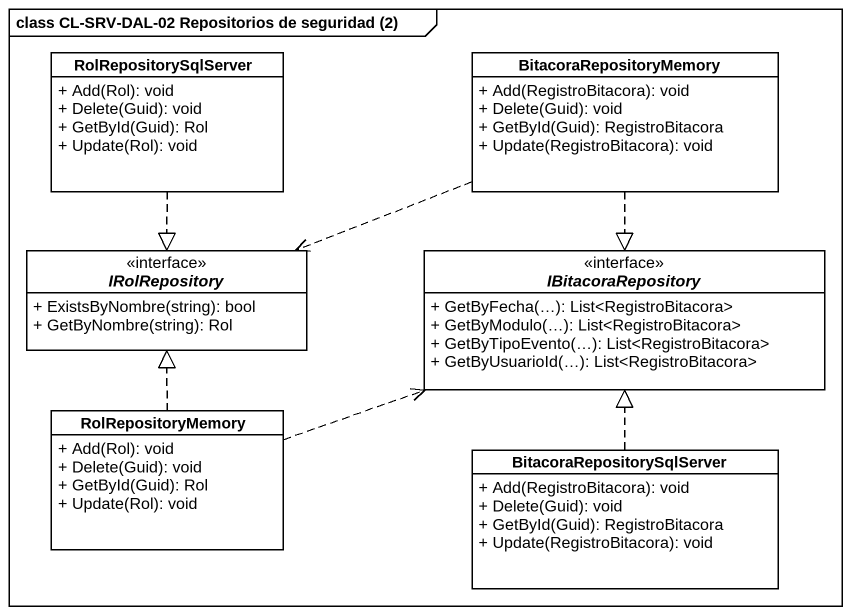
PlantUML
@startuml
mainframe class CL-SRV-DAL-02 Repositorios de seguridad (2)
hide circle
hide empty members
skinparam classAttributeIconSize 0
class RolRepositorySqlServer {
  + Add(Rol): void
  + Delete(Guid): void
  + GetById(Guid): Rol
  + Update(Rol): void
}
class BitacoraRepositoryMemory {
  + Add(RegistroBitacora): void
  + Delete(Guid): void
  + GetById(Guid): RegistroBitacora
  + Update(RegistroBitacora): void
}
interface IRolRepository {
  + ExistsByNombre(string): bool
  + GetByNombre(string): Rol
}
interface IBitacoraRepository {
  + GetByFecha(…): List<RegistroBitacora>
  + GetByModulo(…): List<RegistroBitacora>
  + GetByTipoEvento(…): List<RegistroBitacora>
  + GetByUsuarioId(…): List<RegistroBitacora>
}
class RolRepositoryMemory {
  + Add(Rol): void
  + Delete(Guid): void
  + GetById(Guid): Rol
  + Update(Rol): void
}
class BitacoraRepositorySqlServer {
  + Add(RegistroBitacora): void
  + Delete(Guid): void
  + GetById(Guid): RegistroBitacora
  + Update(RegistroBitacora): void
}
RolRepositorySqlServer ..|> IRolRepository
BitacoraRepositoryMemory .left.> IRolRepository
BitacoraRepositoryMemory ..|> IBitacoraRepository
RolRepositoryMemory .up.|> IRolRepository
RolRepositoryMemory .right.> IBitacoraRepository
BitacoraRepositorySqlServer .up.|> IBitacoraRepository
@enduml
